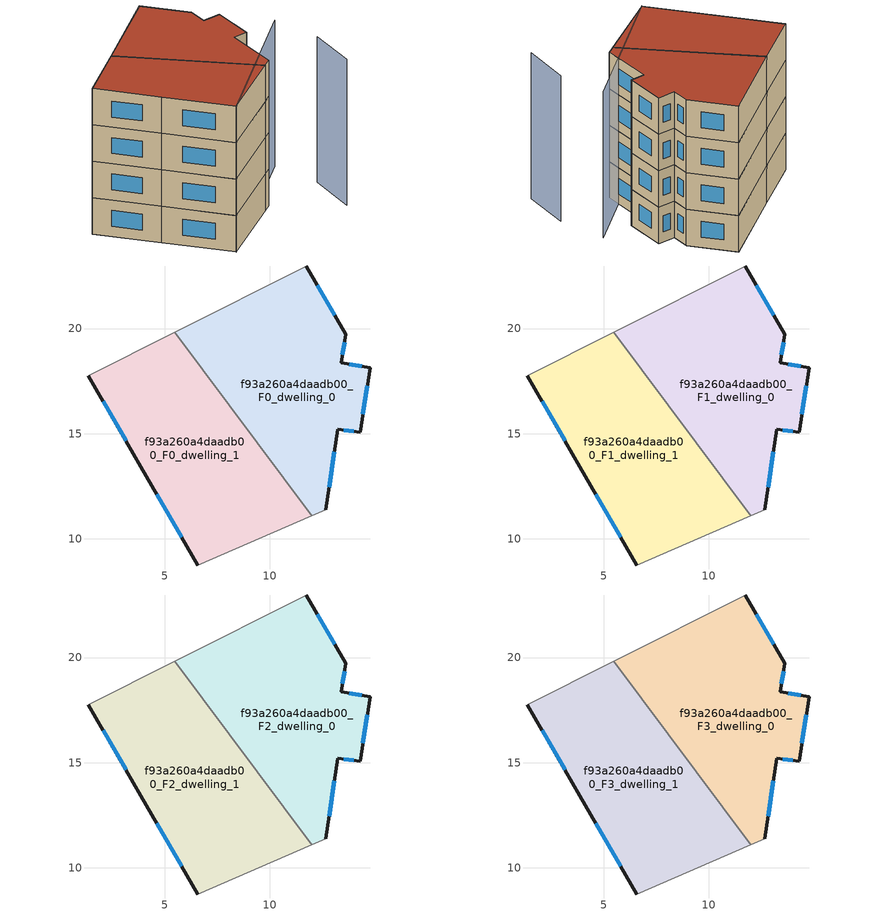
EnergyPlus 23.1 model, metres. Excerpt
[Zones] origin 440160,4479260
f93a260a4daadb00_F0_dwelling_0
 floor ground (EU_floor_Construction): 12.65,11.38 13.22,15.22 14.29,15.06 14.76,18.13 13.39,18.37 13.61,19.73 11.72,22.98 5.47,19.83 11.99,11.09 z0
 wall outside (EU_wall_Construction): 11.72,22.98 13.61,19.73 13.39,18.37 14.76,18.13 14.29,15.06 13.22,15.22 12.65,11.38 z0:3
 wall adiabatic (EU_wall_Construction): 12.65,11.38 11.99,11.09 / 5.47,19.83 11.72,22.98 z0:3
 wall to f93a260a4daadb00_F0_dwelling_1 (EU_wall_Construction): 11.99,11.09 5.47,19.83 z0:3
 window (EU_Window_Construction): 14.63,17.27 14.42,15.93 / 13.99,15.11 13.52,15.17 / 13.06,14.14 12.81,12.46 / 12.25,22.07 13.08,20.64 / 13.55,19.35 13.45,18.75 / 13.77,18.3 14.37,18.2 z0.84:2.16
f93a260a4daadb00_F0_dwelling_1
 floor ground (EU_floor_Construction): 11.99,11.09 5.47,19.83 1.37,17.76 3.86,13.44 6.57,8.75 z0
 wall outside (EU_wall_Construction): 6.57,8.75 3.86,13.44 1.37,17.76 z0:3
 wall adiabatic (EU_wall_Construction): 1.37,17.76 5.47,19.83 / 11.99,11.09 6.57,8.75 z0:3
 window (EU_Window_Construction): 5.81,10.07 4.62,12.12 / 3.16,14.65 2.07,16.55 z0.84:2.16
f93a260a4daadb00_F1_dwelling_0
 floor to f93a260a4daadb00_F0_dwelling_0 (EU_floor_Construction): 12.65,11.38 13.22,15.22 14.29,15.06 14.76,18.13 13.39,18.37 13.61,19.73 11.72,22.98 5.47,19.83 11.99,11.09 z3
 wall outside (EU_wall_Construction): 11.72,22.98 13.61,19.73 13.39,18.37 14.76,18.13 14.29,15.06 13.22,15.22 12.65,11.38 z3:6
 wall adiabatic (EU_wall_Construction): 12.65,11.38 11.99,11.09 / 5.47,19.83 11.72,22.98 z3:6
 wall to f93a260a4daadb00_F1_dwelling_1 (EU_wall_Construction): 11.99,11.09 5.47,19.83 z3:6
 window (EU_Window_Construction): 14.63,17.27 14.42,15.93 / 13.99,15.11 13.52,15.17 / 13.06,14.14 12.81,12.46 / 12.25,22.07 13.08,20.64 / 13.55,19.35 13.45,18.75 / 13.77,18.3 14.37,18.2 z3.84:5.16
f93a260a4daadb00_F1_dwelling_1
 floor to f93a260a4daadb00_F0_dwelling_1 (EU_floor_Construction): 11.99,11.09 5.47,19.83 1.37,17.76 3.86,13.44 6.57,8.75 z3
 wall outside (EU_wall_Construction): 6.57,8.75 3.86,13.44 1.37,17.76 z3:6
 wall adiabatic (EU_wall_Construction): 1.37,17.76 5.47,19.83 / 11.99,11.09 6.57,8.75 z3:6
 window (EU_Window_Construction): 5.81,10.07 4.62,12.12 / 3.16,14.65 2.07,16.55 z3.84:5.16
f93a260a4daadb00_F2_dwelling_0
 floor to f93a260a4daadb00_F1_dwelling_0 (EU_floor_Construction): 12.65,11.38 13.22,15.22 14.29,15.06 14.76,18.13 13.39,18.37 13.61,19.73 11.72,22.98 5.47,19.83 11.99,11.09 z6
 wall outside (EU_wall_Construction): 11.72,22.98 13.61,19.73 13.39,18.37 14.76,18.13 14.29,15.06 13.22,15.22 12.65,11.38 z6:9
 wall adiabatic (EU_wall_Construction): 12.65,11.38 11.99,11.09 / 5.47,19.83 11.72,22.98 z6:9
 wall to f93a260a4daadb00_F2_dwelling_1 (EU_wall_Construction): 11.99,11.09 5.47,19.83 z6:9
 window (EU_Window_Construction): 14.63,17.27 14.42,15.93 / 13.99,15.11 13.52,15.17 / 13.06,14.14 12.81,12.46 / 12.25,22.07 13.08,20.64 / 13.55,19.35 13.45,18.75 / 13.77,18.3 14.37,18.2 z6.84:8.16
f93a260a4daadb00_F2_dwelling_1
 floor to f93a260a4daadb00_F1_dwelling_1 (EU_floor_Construction): 11.99,11.09 5.47,19.83 1.37,17.76 3.86,13.44 6.57,8.75 z6
 wall outside (EU_wall_Construction): 6.57,8.75 3.86,13.44 1.37,17.76 z6:9
 wall adiabatic (EU_wall_Construction): 1.37,17.76 5.47,19.83 / 11.99,11.09 6.57,8.75 z6:9
 window (EU_Window_Construction): 5.81,10.07 4.62,12.12 / 3.16,14.65 2.07,16.55 z6.84:8.16
f93a260a4daadb00_F3_dwelling_0
 floor to f93a260a4daadb00_F2_dwelling_0 (EU_floor_Construction): 12.65,11.38 13.22,15.22 14.29,15.06 14.76,18.13 13.39,18.37 13.61,19.73 11.72,22.98 5.47,19.83 11.99,11.09 z9
 wall outside (EU_wall_Construction): 11.72,22.98 13.61,19.73 13.39,18.37 14.76,18.13 14.29,15.06 13.22,15.22 12.65,11.38 z9:12
 wall adiabatic (EU_wall_Construction): 12.65,11.38 11.99,11.09 / 5.47,19.83 11.72,22.98 z9:12
 wall to f93a260a4daadb00_F3_dwelling_1 (EU_wall_Construction): 11.99,11.09 5.47,19.83 z9:12
 window (EU_Window_Construction): 14.63,17.27 14.42,15.93 / 13.99,15.11 13.52,15.17 / 13.06,14.14 12.81,12.46 / 12.25,22.07 13.08,20.64 / 13.55,19.35 13.45,18.75 / 13.77,18.3 14.37,18.2 z9.84:11.16
 roof outside (EU_roof_Construction): 11.72,22.98 13.61,19.73 13.39,18.37 14.76,18.13 14.29,15.06 13.22,15.22 12.65,11.38 11.99,11.09 5.47,19.83 z12
f93a260a4daadb00_F3_dwelling_1
 floor to f93a260a4daadb00_F2_dwelling_1 (EU_floor_Construction): 11.99,11.09 5.47,19.83 1.37,17.76 3.86,13.44 6.57,8.75 z9
 wall outside (EU_wall_Construction): 6.57,8.75 3.86,13.44 1.37,17.76 z9:12
 wall adiabatic (EU_wall_Construction): 1.37,17.76 5.47,19.83 / 11.99,11.09 6.57,8.75 z9:12
 window (EU_Window_Construction): 5.81,10.07 4.62,12.12 / 3.16,14.65 2.07,16.55 z9.84:11.16
 roof outside (EU_roof_Construction): 5.47,19.83 11.99,11.09 6.57,8.75 3.86,13.44 1.37,17.76 z12
shading: 6.57,8.75 16.84,14.75 / 16.48,7.46 17.29,11.08 z0:12
[Building]
EU S2 Campaign: North Axis=0; Terrain=City; Solar Distribution=FullExterior
[Site:Location]
Madrid: Latitude=40.5; Longitude=-3.5; Time Zone=1; Elevation=609
[SizingPeriod:WeatherFileDays]
AnnualSizingPeriod: Begin Month=1; Begin Day of Month=1; End Month=12; End Day of Month=31; Day of Week for Start Day=Monday; Use Weather File Daylight Saving Period=No; Use Weather File Rain and Snow Indicators=No
[MATERIAL]
EU_InternalMass_Material: Roughness=MediumRough; Thickness=0.1; Conductivity=1; Density=1800; Specific Heat=900; Thermal Absorptance=0.9; Solar Absorptance=0.7; Visible Absorptance=0.7
[MATERIAL:NOMASS] Roughness=MediumRough; Thermal Absorptance=0.9; Solar Absorptance=0.7; Visible Absorptance=0.7
Name | Thermal Resistance
EU_wall_NoMass; EU_roof_NoMass | 2.16768
EU_floor_NoMass | 1.14339
[WINDOWMATERIAL:SIMPLEGLAZINGSYSTEM]
EU_Window_SimpleGlazing: UFactor=3.23888; Solar Heat Gain Coefficient=0.85; Visible Transmittance=0.85
[CONSTRUCTION]
EU_wall_Construction: EU_wall_NoMass
EU_roof_Construction: EU_roof_NoMass
EU_floor_Construction: EU_floor_NoMass
EU_InternalMass_Construction: EU_InternalMass_Material
EU_Window_Construction: EU_Window_SimpleGlazing
[ZONE] Type=1; Multiplier=1; Ceiling Height=autocalculate; Floor Area=autocalculate; Part of Total Floor Area=Yes
Name | Volume
f93a260a4daadb00_F0_dwelling_0; f93a260a4daadb00_F1_dwelling_0; f93a260a4daadb00_F2_dwelling_0; f93a260a4daadb00_F3_dwelling_0 | 165.494
f93a260a4daadb00_F0_dwelling_1; f93a260a4daadb00_F1_dwelling_1; f93a260a4daadb00_F2_dwelling_1; f93a260a4daadb00_F3_dwelling_1 | 165.487
[INTERNALMASS] Construction=EU_InternalMass_Construction
Name | Zone or ZoneList | Surface Area
f93a260a4daadb00_F0_dwelling_0_EU_InternalMass | f93a260a4daadb00_F0_dwelling_0 | 55.1646
f93a260a4daadb00_F0_dwelling_1_EU_InternalMass | f93a260a4daadb00_F0_dwelling_1 | 55.1623
f93a260a4daadb00_F1_dwelling_0_EU_InternalMass | f93a260a4daadb00_F1_dwelling_0 | 55.1646
f93a260a4daadb00_F1_dwelling_1_EU_InternalMass | f93a260a4daadb00_F1_dwelling_1 | 55.1623
f93a260a4daadb00_F2_dwelling_0_EU_InternalMass | f93a260a4daadb00_F2_dwelling_0 | 55.1646
f93a260a4daadb00_F2_dwelling_1_EU_InternalMass | f93a260a4daadb00_F2_dwelling_1 | 55.1623
f93a260a4daadb00_F3_dwelling_0_EU_InternalMass | f93a260a4daadb00_F3_dwelling_0 | 55.1646
f93a260a4daadb00_F3_dwelling_1_EU_InternalMass | f93a260a4daadb00_F3_dwelling_1 | 55.1623
[OTHEREQUIPMENT] Fuel Type=Electricity; Design Level Calculation Method=Watts/Area; Power per Zone Floor Area=1; Fraction Latent=0; Fraction Radiant=0; Fraction Lost=0; Carbon Dioxide Generation Rate=0; EndUse Subcategory=EU_Step8_InternalGains
Name | Zone or ZoneList or Space or SpaceList | Schedule
EU_Step8_InternalGain_f93a260a4daadb00_F0_dwelling_0_f000 | f93a260a4daadb00_F0_dwelling_0 | EU_Step8_GainSchedule_f93a260a4daadb00_F0_dwelling_0_f000
EU_Step8_InternalGain_f93a260a4daadb00_F0_dwelling_1_f000 | f93a260a4daadb00_F0_dwelling_1 | EU_Step8_GainSchedule_f93a260a4daadb00_F0_dwelling_1_f000
EU_Step8_InternalGain_f93a260a4daadb00_F1_dwelling_0_f000 | f93a260a4daadb00_F1_dwelling_0 | EU_Step8_GainSchedule_f93a260a4daadb00_F1_dwelling_0_f000
EU_Step8_InternalGain_f93a260a4daadb00_F1_dwelling_1_f000 | f93a260a4daadb00_F1_dwelling_1 | EU_Step8_GainSchedule_f93a260a4daadb00_F1_dwelling_1_f000
EU_Step8_InternalGain_f93a260a4daadb00_F2_dwelling_0_f000 | f93a260a4daadb00_F2_dwelling_0 | EU_Step8_GainSchedule_f93a260a4daadb00_F2_dwelling_0_f000
EU_Step8_InternalGain_f93a260a4daadb00_F2_dwelling_1_f000 | f93a260a4daadb00_F2_dwelling_1 | EU_Step8_GainSchedule_f93a260a4daadb00_F2_dwelling_1_f000
EU_Step8_InternalGain_f93a260a4daadb00_F3_dwelling_0_f000 | f93a260a4daadb00_F3_dwelling_0 | EU_Step8_GainSchedule_f93a260a4daadb00_F3_dwelling_0_f000
EU_Step8_InternalGain_f93a260a4daadb00_F3_dwelling_1_f000 | f93a260a4daadb00_F3_dwelling_1 | EU_Step8_GainSchedule_f93a260a4daadb00_F3_dwelling_1_f000
[ZONEVENTILATION:DESIGNFLOWRATE] Schedule=EU_AlwaysOn; Design Flow Rate Calculation Method=AirChanges/Hour; Air Changes per Hour=0.480546; Ventilation Type=Natural; Fan Pressure Rise=0; Fan Total Efficiency=1; Constant Term Coefficient=1; Temperature Term Coefficient=0; Velocity Term Coefficient=0; Velocity Squared Term Coefficient=0; Minimum Indoor Temperature=-100; Maximum Indoor Temperature=100; Delta Temperature=-100; Minimum Outdoor Temperature=-100; Maximum Outdoor Temperature=100; Maximum Wind Speed=40
Name | Zone or ZoneList or Space or SpaceList
EU_ConstantAir_f93a260a4daadb00_F0_dwelling_0 | f93a260a4daadb00_F0_dwelling_0
EU_ConstantAir_f93a260a4daadb00_F0_dwelling_1 | f93a260a4daadb00_F0_dwelling_1
EU_ConstantAir_f93a260a4daadb00_F1_dwelling_0 | f93a260a4daadb00_F1_dwelling_0
EU_ConstantAir_f93a260a4daadb00_F1_dwelling_1 | f93a260a4daadb00_F1_dwelling_1
EU_ConstantAir_f93a260a4daadb00_F2_dwelling_0 | f93a260a4daadb00_F2_dwelling_0
EU_ConstantAir_f93a260a4daadb00_F2_dwelling_1 | f93a260a4daadb00_F2_dwelling_1
EU_ConstantAir_f93a260a4daadb00_F3_dwelling_0 | f93a260a4daadb00_F3_dwelling_0
EU_ConstantAir_f93a260a4daadb00_F3_dwelling_1 | f93a260a4daadb00_F3_dwelling_1
[HVACTEMPLATE:THERMOSTAT] Constant Heating Setpoint=20; Constant Cooling Setpoint=50
EU_HeatOnly_f93a260a4daadb00_F0_dwelling_0; EU_HeatOnly_f93a260a4daadb00_F0_dwelling_1; EU_HeatOnly_f93a260a4daadb00_F1_dwelling_0; EU_HeatOnly_f93a260a4daadb00_F1_dwelling_1; EU_HeatOnly_f93a260a4daadb00_F2_dwelling_0; EU_HeatOnly_f93a260a4daadb00_F2_dwelling_1; EU_HeatOnly_f93a260a4daadb00_F3_dwelling_0; EU_HeatOnly_f93a260a4daadb00_F3_dwelling_1
[HVACTEMPLATE:ZONE:IDEALLOADSAIRSYSTEM] System Availability Schedule=EU_AlwaysOn; Maximum Heating Supply Air Temperature=50; Minimum Cooling Supply Air Temperature=13; Maximum Heating Supply Air Humidity Ratio=0.0156; Minimum Cooling Supply Air Humidity Ratio=0.0077; Heating Limit=NoLimit; Cooling Limit=NoLimit; Heating Availability Schedule=EU_AlwaysOn; Cooling Availability Schedule=EU_CoolingOff; Dehumidification Control Type=ConstantSensibleHeatRatio; Cooling Sensible Heat Ratio=0.7; Dehumidification Setpoint=60; Humidification Control Type=None; Humidification Setpoint=30; Outdoor Air Method=None; Outdoor Air Flow Rate per Person=0.00944; Outdoor Air Flow Rate per Zone Floor Area=0; Outdoor Air Flow Rate per Zone=0; Demand Controlled Ventilation Type=None; Outdoor Air Economizer Type=NoEconomizer; Heat Recovery Type=None; Sensible Heat Recovery Effectiveness=0.7; Latent Heat Recovery Effectiveness=0.65
Name | Template Thermostat
f93a260a4daadb00_F0_dwelling_0 | EU_HeatOnly_f93a260a4daadb00_F0_dwelling_0
f93a260a4daadb00_F0_dwelling_1 | EU_HeatOnly_f93a260a4daadb00_F0_dwelling_1
f93a260a4daadb00_F1_dwelling_0 | EU_HeatOnly_f93a260a4daadb00_F1_dwelling_0
f93a260a4daadb00_F1_dwelling_1 | EU_HeatOnly_f93a260a4daadb00_F1_dwelling_1
f93a260a4daadb00_F2_dwelling_0 | EU_HeatOnly_f93a260a4daadb00_F2_dwelling_0
f93a260a4daadb00_F2_dwelling_1 | EU_HeatOnly_f93a260a4daadb00_F2_dwelling_1
f93a260a4daadb00_F3_dwelling_0 | EU_HeatOnly_f93a260a4daadb00_F3_dwelling_0
f93a260a4daadb00_F3_dwelling_1 | EU_HeatOnly_f93a260a4daadb00_F3_dwelling_1
[SIZING:ZONE] Zone Cooling Design Supply Air Temperature Input Method=SupplyAirTemperature; Zone Cooling Design Supply Air Temperature=13; Zone Heating Design Supply Air Temperature Input Method=SupplyAirTemperature; Zone Heating Design Supply Air Temperature=50; Zone Cooling Design Supply Air Humidity Ratio=0.008; Zone Heating Design Supply Air Humidity Ratio=0.008; Cooling Design Air Flow Method=DesignDay; Cooling Design Air Flow Rate=0; Cooling Minimum Air Flow per Zone Floor Area=0.000762; Cooling Minimum Air Flow=0; Cooling Minimum Air Flow Fraction=0.2; Heating Design Air Flow Method=DesignDay; Heating Design Air Flow Rate=0; Heating Maximum Air Flow per Zone Floor Area=0.002032; Heating Maximum Air Flow=0.141576; Heating Maximum Air Flow Fraction=0.3; Account for Dedicated Outdoor Air System=No; Dedicated Outdoor Air System Control Strategy=NeutralSupplyAir; Dedicated Outdoor Air Low Setpoint Temperature for Design=autosize; Dedicated Outdoor Air High Setpoint Temperature for Design=autosize; Zone Load Sizing Method=Sensible Load Only No Latent Load; Zone Latent Cooling Design Supply Air Humidity Ratio Input Method=HumidityRatioDifference; Zone Cooling Design Supply Air Humidity Ratio Difference=0.005; Zone Latent Heating Design Supply Air Humidity Ratio Input Method=HumidityRatioDifference; Zone Humidification Design Supply Air Humidity Ratio Difference=0.005
f93a260a4daadb00_F0_dwelling_0; f93a260a4daadb00_F0_dwelling_1; f93a260a4daadb00_F1_dwelling_0; f93a260a4daadb00_F1_dwelling_1; f93a260a4daadb00_F2_dwelling_0; f93a260a4daadb00_F2_dwelling_1; f93a260a4daadb00_F3_dwelling_0; f93a260a4daadb00_F3_dwelling_1
[SCHEDULE:CONSTANT]
Name | Hourly Value
EU_AlwaysOn | 1
EU_CoolingOff | 0
[SCHEDULE:FILE] Column Number=1; Rows to Skip at Top=0; Number of Hours of Data=8760; Column Separator=Comma; Interpolate to Timestep=No; Minutes per Item=60; Adjust Schedule for Daylight Savings=Yes
Name | File
EU_Step8_GainSchedule_f93a260a4daadb00_F0_dwelling_0_f000 | ../../schedules/f93a260a4daadb00/f93a260a4daadb00_F0_dwelling_0_f000_gain.csv
EU_Step8_GainSchedule_f93a260a4daadb00_F0_dwelling_1_f000 | ../../schedules/f93a260a4daadb00/f93a260a4daadb00_F0_dwelling_1_f000_gain.csv
EU_Step8_GainSchedule_f93a260a4daadb00_F1_dwelling_0_f000 | ../../schedules/f93a260a4daadb00/f93a260a4daadb00_F1_dwelling_0_f000_gain.csv
EU_Step8_GainSchedule_f93a260a4daadb00_F1_dwelling_1_f000 | ../../schedules/f93a260a4daadb00/f93a260a4daadb00_F1_dwelling_1_f000_gain.csv
EU_Step8_GainSchedule_f93a260a4daadb00_F2_dwelling_0_f000 | ../../schedules/f93a260a4daadb00/f93a260a4daadb00_F2_dwelling_0_f000_gain.csv
EU_Step8_GainSchedule_f93a260a4daadb00_F2_dwelling_1_f000 | ../../schedules/f93a260a4daadb00/f93a260a4daadb00_F2_dwelling_1_f000_gain.csv
EU_Step8_GainSchedule_f93a260a4daadb00_F3_dwelling_0_f000 | ../../schedules/f93a260a4daadb00/f93a260a4daadb00_F3_dwelling_0_f000_gain.csv
EU_Step8_GainSchedule_f93a260a4daadb00_F3_dwelling_1_f000 | ../../schedules/f93a260a4daadb00/f93a260a4daadb00_F3_dwelling_1_f000_gain.csv
